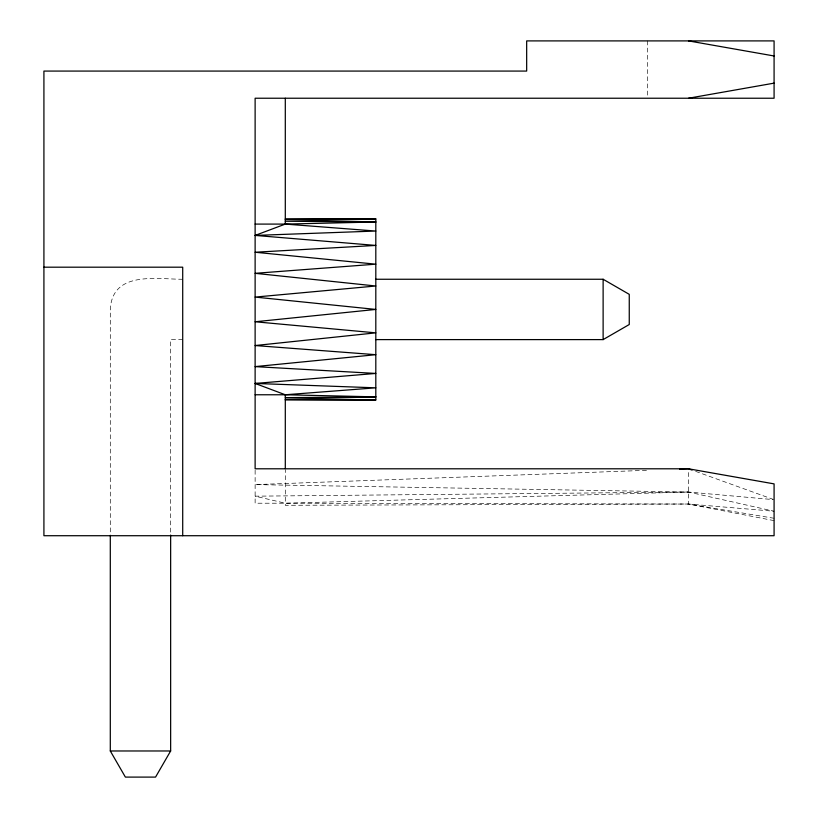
<?xml version="1.0" encoding="UTF-8"?>
<svg xmlns="http://www.w3.org/2000/svg" width="818" height="818" viewBox="0 0 818 818"><rect width="100%" height="100%" fill="white"/><g stroke="black" fill="none" stroke-linecap="round" stroke-linejoin="round"><path stroke-width="0.61" stroke-dasharray="4.09 3.07" d="M646.455 470.33L255.124 484.614L688.521 492.037L772.826 499.573M688.521 492.037L255.124 496.178L285.298 503.213L688.521 504.031L774.084 511.24L688.521 492.037L285.298 503.213L255.124 503.213L255.124 468.796M182.711 279.255C156.31 279.265 112.25 270.686 110.297 309.429L110.297 534.031M182.711 339.603L170.645 339.603L170.645 533.786M774.084 518.275L688.521 504.031L285.298 505.289L285.298 470.043M774.084 520.637L688.521 504.031L688.521 468.796M695.658 471.373L774.084 499.686M647.355 40.9L647.355 96.953"/><path stroke-width="1.23" d="M170.645 535.064L170.645 750.975L155.553 777.1L125.379 777.1L110.297 750.975L110.297 535.309M375.81 339.603L603.122 339.603L629.257 324.521L629.257 294.347L603.122 279.255L375.81 279.255M375.81 399.951L285.298 399.368L375.81 396.863L285.298 394.767L255.124 383.448L375.81 373.437L255.124 366.617L375.81 354.695L255.124 345.544L375.81 332.854L255.124 321.771L375.81 309.429L255.124 297.087L375.81 286.003L255.124 273.324L375.81 264.173L255.124 252.241L375.81 245.431L255.124 235.42L285.298 224.091L375.81 221.995L285.298 219.5L375.81 218.917L375.81 399.951L285.298 399.951M688.521 98.232L774.084 83.139M255.124 394.767L285.298 394.767L375.81 387.824L255.124 383.448M255.124 235.42L375.81 231.044L285.298 224.091L255.124 224.091M679.605 469.123L688.521 468.796L774.084 483.878L774.084 535.718L43.916 535.718L43.916 71.074L526.669 71.074L526.669 40.9L774.084 40.9L774.084 98.232L255.124 98.232L255.124 468.796L688.521 468.796L692.089 470.084M285.298 397.64L375.81 396.863M285.298 218.917L375.81 218.917M43.916 267.189L182.711 267.189L182.711 535.718M110.297 750.975L170.645 750.975M285.298 221.228L375.81 221.995M688.521 40.9L774.084 55.982M603.122 279.255L603.122 339.603M285.298 98.232L285.298 224.091M285.298 394.767L285.298 468.765"/></g></svg>
